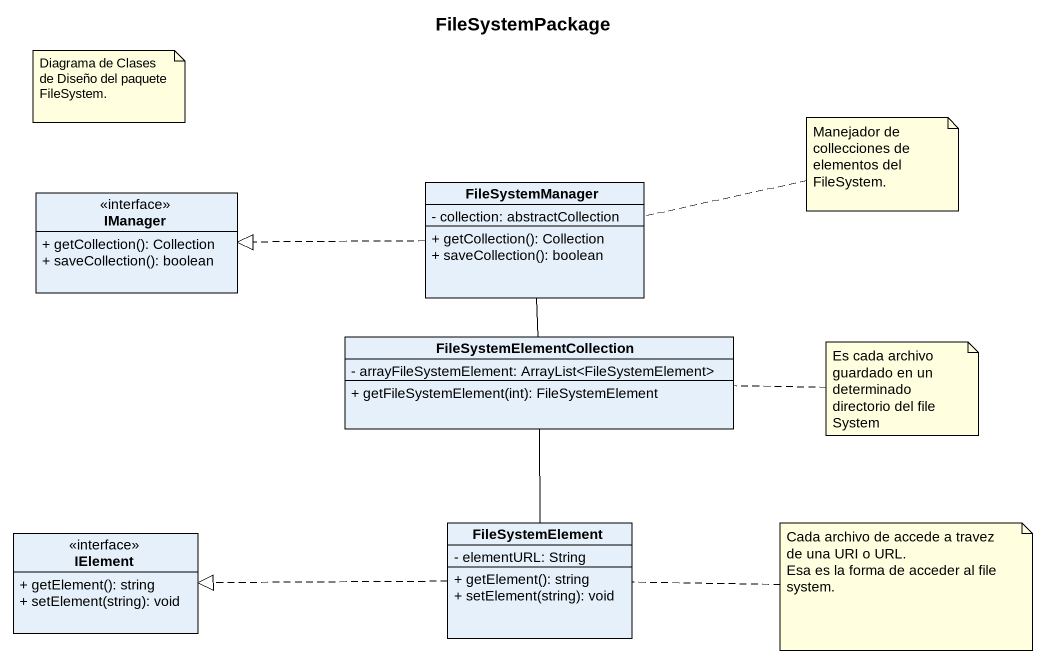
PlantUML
@startuml
title FileSystemPackage
hide circle
hide empty members
skinparam classAttributeIconSize 0
class IManager <<interface>> {
  + getCollection(): Collection
  + saveCollection(): boolean
}
class FileSystemManager {
  - collection: abstractCollection
  + getCollection(): Collection
  + saveCollection(): boolean
}
class FileSystemElementCollection {
  - arrayFileSystemElement: ArrayList<FileSystemElement>
  + getFileSystemElement(int): FileSystemElement
}
class IElement <<interface>> {
  + getElement(): string
  + setElement(string): void
}
class FileSystemElement {
  - elementURL: String
  + getElement(): string
  + setElement(string): void
}
FileSystemManager .left.|> IManager
FileSystemManager -- FileSystemElementCollection
FileSystemElementCollection -- FileSystemElement
FileSystemElement .left.|> IElement
note as N1
  Diagrama de Clases de Diseño del paquete FileSystem.
end note
note right of FileSystemManager : Manejador de collecciones de elementos del FileSystem.
note right of FileSystemElementCollection : Es cada archivo guardado en un determinado directorio del file System
note right of FileSystemElement
  Cada archivo de accede a travez de una URI o URL.
  Esa es la forma de acceder al file system.
end note
@enduml
